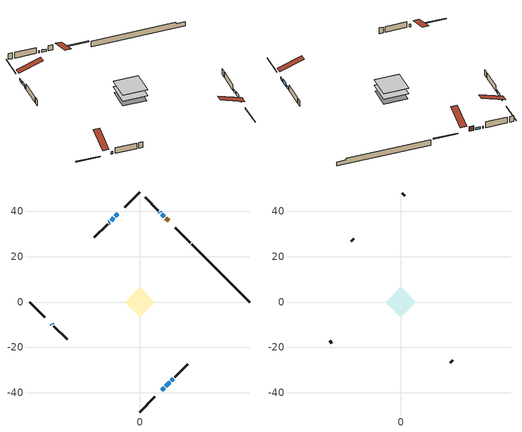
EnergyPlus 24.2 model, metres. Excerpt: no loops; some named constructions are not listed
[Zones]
conditioned space
 floor outside (Floor1 construction): -0.69,0 0,0.69 0.69,0 0,-0.69 z0.66
 floor adiabatic (AdiabaticFloorConstruction): -6.7,0 0,6.7 6.7,0 0,-6.7 z0.66
 floor foundation (Slab1 construction): -6.36,0.12 -0.12,6.36 6.36,-0.12 0.12,-6.36 z-1.67
 wall outside (RimJoist1 construction): 0,-48.42 6.62,-41.8 / -48.42,0 -41.8,-6.62 / 0,48.42 -6.62,41.8 / 22.34,26.09 15.71,32.71 z0.66:0.96
 wall outside (AdiabaticWallConstruction 1): 12.68,35.74 11.46,36.96 z0.66:2.69
 wall outside (AdiabaticWallConstruction): 10.81,37.62 9.69,38.73 / -9.65,38.77 -10.77,37.65 / 9.65,-38.77 10.77,-37.65 / 13.81,-34.62 14.65,-33.77 z0.66:1.58; -11.43,37 -12.56,35.87 z0.66:1.93; 11.43,-37 13.15,-35.27 z0.66:2.03; 9.04,39.39 8.8,39.62 z0.66:1.45; -13.21,35.21 -13.54,34.89 / -38.77,-9.65 -38.45,-9.98 z0.66:1.78
 wall outside (Wall1 construction): 15.31,-33.12 21.12,-27.31 / -37.79,-10.64 -31.98,-16.44 / -14.19,34.23 -20,28.42 / 8.15,40.28 2.34,46.09 z0.66:3.1
 wall foundation (FoundationWall1 construction): 22.99,25.43,-1.67 22.99,25.43,0.66 45.88,2.54,0.66 45.88,2.54,0 48.42,0,0 48.42,0,-1.67
 window (WindowConstruction): 10.81,37.62 9.69,38.73 z0.66:1.57
 window (WindowConstruction 1): -9.66,38.77 -10.77,37.66 z0.66:1.57
 window (WindowConstruction 2): -11.43,37 -12.56,35.87 z0.66:1.93
 window (WindowConstruction 3): 9.66,-38.77 10.77,-37.66 z0.66:1.57
 window (WindowConstruction 4): 11.43,-37 13.15,-35.27 z0.66:2.03
 window (WindowConstruction 5): 9.04,39.39 8.8,39.62 z0.66:1.45
 window (WindowConstruction 6): -13.21,35.21 -13.54,34.89 z0.66:1.78
 window (WindowConstruction 7): 13.81,-34.62 14.65,-33.77 z0.66:1.57
 window (WindowConstruction 8): -38.77,-9.66 -38.45,-9.98 z0.66:1.78
 door (Door): 12.68,35.74 11.46,36.96 z0.66:2.69
 ceiling adiabatic (AdiabaticFloorConstruction): 0,-6.7 6.7,0 0,6.7 -6.7,0 z0.66
attic - vented
 floor to conditioned space (Floor2 construction Reversed): -6.7,0 0,6.7 6.7,0 0,-6.7 z3.1
 wall outside (Wall2 construction): 21.77,-26.65 22.8,-25.63 / -31.32,-17.1 -30.3,-18.12 / -20.66,27.77 -21.68,26.74 / 1.68,46.74 0.66,47.77 z0.66:3.1
 roof outside (Roof1 construction): 9,-39.43,3.1 2.47,-32.9,6.18 0.75,-34.62,6.18 7.28,-41.15,3.1; -39.43,-9,3.1 -32.9,-2.47,6.18 -34.62,-0.75,6.18 -41.15,-7.28,3.1; -9,39.43,3.1 -2.47,32.9,6.18 -0.75,34.62,6.18 -7.28,41.15,3.1; 13.34,35.09,3.1 6.81,28.56,6.18 8.53,26.84,6.18 15.06,33.37,3.1
[Material] Roughness=Rough; Thermal Absorptance=0.9
Name | Thickness {m} | Conductivity {W/m-K} | Density {kg/m3} | Specific Heat {J/kg-K} | Solar Absorptance | Visible Absorptance
ceiling stud and cavity | 0.1397 | 0.0858628 | 65.682 | 1177.47 | 0.7 | 0.7
gypsum board | 0.0127 | 0.160291 | 801 | 837.4 | 0.6 | 0.6
[Construction]
Floor2 construction: ceiling stud and cavity, gypsum board
[Schedule:Day:Interval]
interior lighting schedule day: No, 01:00, 0.108182, 04:00, 0.0901515, 05:00, 0.0991667, 06:00, 0.162273, 07:00, 0.270455, 08:00, 0.342576, 10:00, 0.369621, 11:00, 0.351591, 12:00, 0.333561, 13:00, 0.324545, 14:00, 0.31553, 15:00, 0.333561, 16:00, 0.369621, 17:00, 0.450758, 18:00, 0.585985, 19:00, 0.775303, 20:00, 0.955606, 21:00, 0.991667, 22:00, 0.712197, 23:00, 0.360606, 24:00, 0.162273
interior lighting schedule day 1: No, 01:00, 0.100909, 04:00, 0.0840909, 05:00, 0.0925, 06:00, 0.151364, 07:00, 0.252273, 08:00, 0.319545, 10:00, 0.344773, 11:00, 0.327955, 12:00, 0.311136, 13:00, 0.302727, 14:00, 0.294318, 15:00, 0.311136, 16:00, 0.344773, 17:00, 0.420455, 18:00, 0.546591, 19:00, 0.723182, 20:00, 0.891364, 21:00, 0.925, 22:00, 0.664318, 23:00, 0.336364, 24:00, 0.151364
interior lighting schedule day 2: No, 01:00, 0.0927273, 04:00, 0.0772727, 05:00, 0.085, 06:00, 0.139091, 07:00, 0.231818, 08:00, 0.293636, 10:00, 0.316818, 11:00, 0.301364, 12:00, 0.285909, 13:00, 0.278182, 14:00, 0.270455, 15:00, 0.285909, 16:00, 0.316818, 17:00, 0.386364, 18:00, 0.502273, 19:00, 0.664545, 20:00, 0.819091, 21:00, 0.85, 22:00, 0.610455, 23:00, 0.309091, 24:00, 0.139091
interior lighting schedule day 3: No, 01:00, 0.0845455, 04:00, 0.0704545, 05:00, 0.0775, 06:00, 0.126818, 07:00, 0.211364, 08:00, 0.267727, 10:00, 0.288864, 11:00, 0.274773, 12:00, 0.260682, 13:00, 0.253636, 14:00, 0.246591, 15:00, 0.260682, 16:00, 0.288864, 17:00, 0.352273, 18:00, 0.457955, 19:00, 0.605909, 20:00, 0.746818, 21:00, 0.775, 22:00, 0.556591, 23:00, 0.281818, 24:00, 0.126818
interior lighting schedule day 4: No, 01:00, 0.0763636, 04:00, 0.0636364, 05:00, 0.07, 06:00, 0.114545, 07:00, 0.190909, 08:00, 0.241818, 10:00, 0.260909, 11:00, 0.248182, 12:00, 0.235455, 13:00, 0.229091, 14:00, 0.222727, 15:00, 0.235455, 16:00, 0.260909, 17:00, 0.318182, 18:00, 0.413636, 19:00, 0.547273, 20:00, 0.674545, 21:00, 0.7, 22:00, 0.502727, 23:00, 0.254545, 24:00, 0.114545
interior lighting schedule day 5: No, 01:00, 0.0727273, 04:00, 0.0606061, 05:00, 0.0666667, 06:00, 0.109091, 07:00, 0.181818, 08:00, 0.230303, 10:00, 0.248485, 11:00, 0.236364, 12:00, 0.224242, 13:00, 0.218182, 14:00, 0.212121, 15:00, 0.224242, 16:00, 0.248485, 17:00, 0.30303, 18:00, 0.393939, 19:00, 0.521212, 20:00, 0.642424, 21:00, 0.666667, 22:00, 0.478788, 23:00, 0.242424, 24:00, 0.109091
interior lighting schedule day 6: No, 01:00, 0.0745455, 04:00, 0.0621212, 05:00, 0.0683333, 06:00, 0.111818, 07:00, 0.186364, 08:00, 0.236061, 10:00, 0.254697, 11:00, 0.242273, 12:00, 0.229848, 13:00, 0.223636, 14:00, 0.217424, 15:00, 0.229848, 16:00, 0.254697, 17:00, 0.310606, 18:00, 0.403788, 19:00, 0.534242, 20:00, 0.658485, 21:00, 0.683333, 22:00, 0.490758, 23:00, 0.248485, 24:00, 0.111818
interior lighting schedule day 7: No, 01:00, 0.08, 04:00, 0.0666667, 05:00, 0.0733333, 06:00, 0.12, 07:00, 0.2, 08:00, 0.253333, 10:00, 0.273333, 11:00, 0.26, 12:00, 0.246667, 13:00, 0.24, 14:00, 0.233333, 15:00, 0.246667, 16:00, 0.273333, 17:00, 0.333333, 18:00, 0.433333, 19:00, 0.573333, 20:00, 0.706667, 21:00, 0.733333, 22:00, 0.526667, 23:00, 0.266667, 24:00, 0.12
interior lighting schedule day 8: No, 01:00, 0.0890909, 04:00, 0.0742424, 05:00, 0.0816667, 06:00, 0.133636, 07:00, 0.222727, 08:00, 0.282121, 10:00, 0.304394, 11:00, 0.289545, 12:00, 0.274697, 13:00, 0.267273, 14:00, 0.259848, 15:00, 0.274697, 16:00, 0.304394, 17:00, 0.371212, 18:00, 0.482576, 19:00, 0.638485, 20:00, 0.78697, 21:00, 0.816667, 22:00, 0.586515, 23:00, 0.29697, 24:00, 0.133636
interior lighting schedule day 9: No, 01:00, 0.0972727, 04:00, 0.0810606, 05:00, 0.0891667, 06:00, 0.145909, 07:00, 0.243182, 08:00, 0.30803, 10:00, 0.332348, 11:00, 0.316136, 12:00, 0.299924, 13:00, 0.291818, 14:00, 0.283712, 15:00, 0.299924, 16:00, 0.332348, 17:00, 0.405303, 18:00, 0.526894, 19:00, 0.697121, 20:00, 0.859242, 21:00, 0.891667, 22:00, 0.640379, 23:00, 0.324242, 24:00, 0.145909
interior lighting schedule day 10: No, 01:00, 0.105455, 04:00, 0.0878788, 05:00, 0.0966667, 06:00, 0.158182, 07:00, 0.263636, 08:00, 0.333939, 10:00, 0.360303, 11:00, 0.342727, 12:00, 0.325152, 13:00, 0.316364, 14:00, 0.307576, 15:00, 0.325152, 16:00, 0.360303, 17:00, 0.439394, 18:00, 0.571212, 19:00, 0.755758, 20:00, 0.931515, 21:00, 0.966667, 22:00, 0.694242, 23:00, 0.351515, 24:00, 0.158182
interior lighting schedule day 11: No, 01:00, 0.109091, 04:00, 0.0909091, 05:00, 0.1, 06:00, 0.163636, 07:00, 0.272727, 08:00, 0.345455, 10:00, 0.372727, 11:00, 0.354545, 12:00, 0.336364, 13:00, 0.327273, 14:00, 0.318182, 15:00, 0.336364, 16:00, 0.372727, 17:00, 0.454545, 18:00, 0.590909, 19:00, 0.781818, 20:00, 0.963636, 21:00, 1, 22:00, 0.718182, 23:00, 0.363636, 24:00, 0.163636
interior lighting schedule default day; occupants schedule default day; clothes dryer schedule default day; cooking range schedule default day; mech vent bath fan 0 schedule default day; mech vent range fan 0 schedule default day; misc plug loads schedule default day; general water use schedule default day; clothes dryer exhaust 0 schedule default day; cooling season schedule day; cooling season schedule day 2; cooling season schedule default day; exterior lighting schedule default day; natural vent schedule default day: No, 24:00, 0
occupants schedule day: No, 05:00, 0.426829, 06:00, 0.719512, 07:00, 1, 08:00, 0.670732, 09:00, 0.329268, 14:00, 0.170732, 15:00, 0.231707, 16:00, 0.329268, 17:00, 0.5, 18:00, 0.670732, 19:00, 0.829268, 21:00, 1, 22:00, 0.853659, 23:00, 0.646341, 24:00, 0.426829
clothes dryer schedule day; clothes dryer exhaust 0 schedule day: No, 01:00, 0.123457, 02:00, 0.0740741, 03:00, 0.0493827, 04:00, 0.0246914, 05:00, 0.0493827, 06:00, 0.0740741, 07:00, 0.197531, 08:00, 0.395062, 09:00, 0.592593, 10:00, 0.839506, 11:00, 0.962963, 12:00, 1, 13:00, 0.91358, 14:00, 0.82716, 15:00, 0.716049, 16:00, 0.753086, 17:00, 0.679012, 18:00, 0.666667, 20:00, 0.62963, 21:00, 0.641975, 22:00, 0.666667, 23:00, 0.54321, 24:00, 0.296296
cooking range schedule day: No, 05:00, 0.0597015, 06:00, 0.11194, 07:00, 0.171642, 08:00, 0.291045, 11:00, 0.343284, 12:00, 0.402985, 13:00, 0.462687, 14:00, 0.343284, 15:00, 0.291045, 16:00, 0.402985, 17:00, 0.567164, 18:00, 1, 19:00, 0.850746, 20:00, 0.432836, 21:00, 0.291045, 22:00, 0.231343, 23:00, 0.171642, 24:00, 0.11194
mech vent bath fan 0 schedule day: No, 07:00, 0, 08:00, 1, 09:00, 0.2, 24:00, 0
mech vent range fan 0 schedule day: No, 18:00, 0, 19:00, 1, 20:00, 0.2, 24:00, 0
misc plug loads schedule day: No, 06:00, 0.705882, 07:00, 0.745098, 08:00, 0.803922, 15:00, 0.823529, 16:00, 0.862745, 17:00, 0.921569, 18:00, 0.980392, 19:00, 1, 20:00, 0.980392, 21:00, 0.941176, 22:00, 0.862745, 23:00, 0.784314, 24:00, 0.72549
general water use schedule day: No, 01:00, 0.315068, 03:00, 0.287671, 04:00, 0.342466, 05:00, 0.369863, 06:00, 0.520548, 07:00, 0.60274, 08:00, 0.534247, 10:00, 0.506849, 11:00, 0.465753, 14:00, 0.479452, 15:00, 0.534247, 16:00, 0.589041, 17:00, 0.69863, 18:00, 0.876712, 19:00, 0.890411, 20:00, 0.986301, 21:00, 1, 22:00, 0.863014, 23:00, 0.616438, 24:00, 0.465753
cooling season schedule day 1: No, 24:00, 1
exterior lighting schedule day: No, 01:00, 0.566667, 03:00, 0.524167, 05:00, 0.495833, 06:00, 0.5525, 07:00, 0.623333, 08:00, 0.580833, 09:00, 0.439167, 10:00, 0.354167, 12:00, 0.34, 13:00, 0.354167, 14:00, 0.396667, 15:00, 0.425, 16:00, 0.495833, 17:00, 0.623333, 18:00, 0.793333, 19:00, 0.906667, 20:00, 0.963333, 21:00, 0.991667, 22:00, 0.920833, 23:00, 0.793333, 24:00, 0.665833
exterior lighting schedule day 1: No, 01:00, 0.528571, 03:00, 0.488929, 05:00, 0.4625, 06:00, 0.515357, 07:00, 0.581429, 08:00, 0.541786, 09:00, 0.409643, 10:00, 0.330357, 12:00, 0.317143, 13:00, 0.330357, 14:00, 0.37, 15:00, 0.396429, 16:00, 0.4625, 17:00, 0.581429, 18:00, 0.74, 19:00, 0.845714, 20:00, 0.898571, 21:00, 0.925, 22:00, 0.858929, 23:00, 0.74, 24:00, 0.621071
exterior lighting schedule day 10: No, 01:00, 0.552381, 03:00, 0.510952, 05:00, 0.483333, 06:00, 0.538571, 07:00, 0.607619, 08:00, 0.56619, 09:00, 0.428095, 10:00, 0.345238, 12:00, 0.331429, 13:00, 0.345238, 14:00, 0.386667, 15:00, 0.414286, 16:00, 0.483333, 17:00, 0.607619, 18:00, 0.773333, 19:00, 0.88381, 20:00, 0.939048, 21:00, 0.966667, 22:00, 0.897619, 23:00, 0.773333, 24:00, 0.649048
exterior lighting schedule day 11: No, 01:00, 0.571429, 03:00, 0.528571, 05:00, 0.5, 06:00, 0.557143, 07:00, 0.628571, 08:00, 0.585714, 09:00, 0.442857, 10:00, 0.357143, 12:00, 0.342857, 13:00, 0.357143, 14:00, 0.4, 15:00, 0.428571, 16:00, 0.5, 17:00, 0.628571, 18:00, 0.8, 19:00, 0.914286, 20:00, 0.971429, 21:00, 1, 22:00, 0.928571, 23:00, 0.8, 24:00, 0.671429
exterior lighting schedule day 2: No, 01:00, 0.485714, 03:00, 0.449286, 05:00, 0.425, 06:00, 0.473571, 07:00, 0.534286, 08:00, 0.497857, 09:00, 0.376429, 10:00, 0.303571, 12:00, 0.291429, 13:00, 0.303571, 14:00, 0.34, 15:00, 0.364286, 16:00, 0.425, 17:00, 0.534286, 18:00, 0.68, 19:00, 0.777143, 20:00, 0.825714, 21:00, 0.85, 22:00, 0.789286, 23:00, 0.68, 24:00, 0.570714
exterior lighting schedule day 3: No, 01:00, 0.442857, 03:00, 0.409643, 05:00, 0.3875, 06:00, 0.431786, 07:00, 0.487143, 08:00, 0.453929, 09:00, 0.343214, 10:00, 0.276786, 12:00, 0.265714, 13:00, 0.276786, 14:00, 0.31, 15:00, 0.332143, 16:00, 0.3875, 17:00, 0.487143, 18:00, 0.62, 19:00, 0.708571, 20:00, 0.752857, 21:00, 0.775, 22:00, 0.719643, 23:00, 0.62, 24:00, 0.520357
exterior lighting schedule day 4: No, 01:00, 0.4, 03:00, 0.37, 05:00, 0.35, 06:00, 0.39, 07:00, 0.44, 08:00, 0.41, 09:00, 0.31, 10:00, 0.25, 12:00, 0.24, 13:00, 0.25, 14:00, 0.28, 15:00, 0.3, 16:00, 0.35, 17:00, 0.44, 18:00, 0.56, 19:00, 0.64, 20:00, 0.68, 21:00, 0.7, 22:00, 0.65, 23:00, 0.56, 24:00, 0.47
exterior lighting schedule day 5: No, 01:00, 0.380952, 03:00, 0.352381, 05:00, 0.333333, 06:00, 0.371429, 07:00, 0.419048, 08:00, 0.390476, 09:00, 0.295238, 10:00, 0.238095, 12:00, 0.228571, 13:00, 0.238095, 14:00, 0.266667, 15:00, 0.285714, 16:00, 0.333333, 17:00, 0.419048, 18:00, 0.533333, 19:00, 0.609524, 20:00, 0.647619, 21:00, 0.666667, 22:00, 0.619048, 23:00, 0.533333, 24:00, 0.447619
exterior lighting schedule day 6: No, 01:00, 0.390476, 03:00, 0.36119, 05:00, 0.341667, 06:00, 0.380714, 07:00, 0.429524, 08:00, 0.400238, 09:00, 0.302619, 10:00, 0.244048, 12:00, 0.234286, 13:00, 0.244048, 14:00, 0.273333, 15:00, 0.292857, 16:00, 0.341667, 17:00, 0.429524, 18:00, 0.546667, 19:00, 0.624762, 20:00, 0.66381, 21:00, 0.683333, 22:00, 0.634524, 23:00, 0.546667, 24:00, 0.45881
exterior lighting schedule day 7: No, 01:00, 0.419048, 03:00, 0.387619, 05:00, 0.366667, 06:00, 0.408571, 07:00, 0.460952, 08:00, 0.429524, 09:00, 0.324762, 10:00, 0.261905, 12:00, 0.251429, 13:00, 0.261905, 14:00, 0.293333, 15:00, 0.314286, 16:00, 0.366667, 17:00, 0.460952, 18:00, 0.586667, 19:00, 0.670476, 20:00, 0.712381, 21:00, 0.733333, 22:00, 0.680952, 23:00, 0.586667, 24:00, 0.492381
exterior lighting schedule day 8: No, 01:00, 0.466667, 03:00, 0.431667, 05:00, 0.408333, 06:00, 0.455, 07:00, 0.513333, 08:00, 0.478333, 09:00, 0.361667, 10:00, 0.291667, 12:00, 0.28, 13:00, 0.291667, 14:00, 0.326667, 15:00, 0.35, 16:00, 0.408333, 17:00, 0.513333, 18:00, 0.653333, 19:00, 0.746667, 20:00, 0.793333, 21:00, 0.816667, 22:00, 0.758333, 23:00, 0.653333, 24:00, 0.548333
exterior lighting schedule day 9: No, 01:00, 0.509524, 03:00, 0.47131, 05:00, 0.445833, 06:00, 0.496786, 07:00, 0.560476, 08:00, 0.522262, 09:00, 0.394881, 10:00, 0.318452, 12:00, 0.305714, 13:00, 0.318452, 14:00, 0.356667, 15:00, 0.382143, 16:00, 0.445833, 17:00, 0.560476, 18:00, 0.713333, 19:00, 0.815238, 20:00, 0.86619, 21:00, 0.891667, 22:00, 0.827976, 23:00, 0.713333, 24:00, 0.59869
[Schedule:Week:Daily]
cooling season schedule Week Rule - Jan1-May26: cooling season schedule day, cooling season schedule day, cooling season schedule day, cooling season schedule day, cooling season schedule day, cooling season schedule day, cooling season schedule day, cooling season schedule default day, cooling season schedule default day, cooling season schedule default day, cooling season schedule default day, cooling season schedule default day
cooling season schedule Week Rule - May27-Jun2: cooling season schedule day, cooling season schedule day, cooling season schedule day, cooling season schedule day, cooling season schedule day, cooling season schedule day 1, cooling season schedule day 1, cooling season schedule default day, cooling season schedule default day, cooling season schedule default day, cooling season schedule default day, cooling season schedule default day
cooling season schedule Week Rule - Jun3-Aug25: cooling season schedule day 1, cooling season schedule day 1, cooling season schedule day 1, cooling season schedule day 1, cooling season schedule day 1, cooling season schedule day 1, cooling season schedule day 1, cooling season schedule default day, cooling season schedule default day, cooling season schedule default day, cooling season schedule default day, cooling season schedule default day
cooling season schedule Week Rule - Aug26-Sep1: cooling season schedule day 1, cooling season schedule day 1, cooling season schedule day 1, cooling season schedule day 1, cooling season schedule day 1, cooling season schedule day 1, cooling season schedule day 2, cooling season schedule default day, cooling season schedule default day, cooling season schedule default day, cooling season schedule default day, cooling season schedule default day
cooling season schedule Week Rule - Sep2-Dec31: cooling season schedule day 2, cooling season schedule day 2, cooling season schedule day 2, cooling season schedule day 2, cooling season schedule day 2, cooling season schedule day 2, cooling season schedule day 2, cooling season schedule default day, cooling season schedule default day, cooling season schedule default day, cooling season schedule default day, cooling season schedule default day
natural vent schedule Week Rule - Jan1-Dec31: natural vent schedule default day, natural vent schedule default day, natural vent schedule default day, natural vent schedule default day, natural vent schedule default day, natural vent schedule default day, natural vent schedule default day, natural vent schedule default day, natural vent schedule default day, natural vent schedule default day, natural vent schedule default day, natural vent schedule default day
